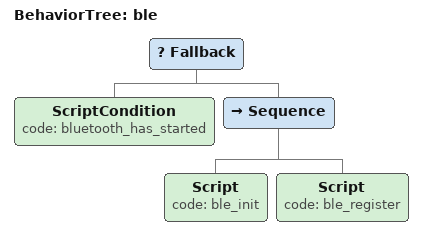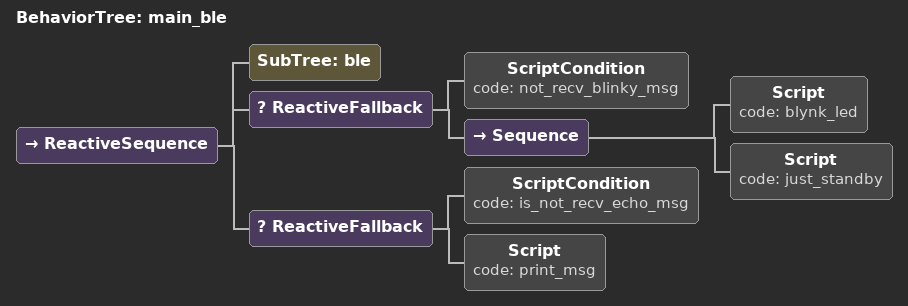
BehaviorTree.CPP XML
<?xml version="1.0" encoding="UTF-8"?>
<root BTCPP_format="4">
  <BehaviorTree ID="ble">
    <Fallback>
      <ScriptCondition code="bluetooth_has_started"/>
      <Sequence>
        <Script code="ble_init"/>
        <Script code="ble_register"/>
      </Sequence>
    </Fallback>
  </BehaviorTree>

  <BehaviorTree ID="main_ble">
    <ReactiveSequence>
      <SubTree ID="ble"/>
      <ReactiveFallback>
        <ScriptCondition code="not_recv_blinky_msg"/>
        <Sequence>
          <Script code="blynk_led"/>
          <Script code="just_standby"/>
        </Sequence>
      </ReactiveFallback>
      <ReactiveFallback>
        <ScriptCondition code="is_not_recv_echo_msg"/>
        <Script code="print_msg"/>
      </ReactiveFallback>
    </ReactiveSequence>
  </BehaviorTree>

</root>
